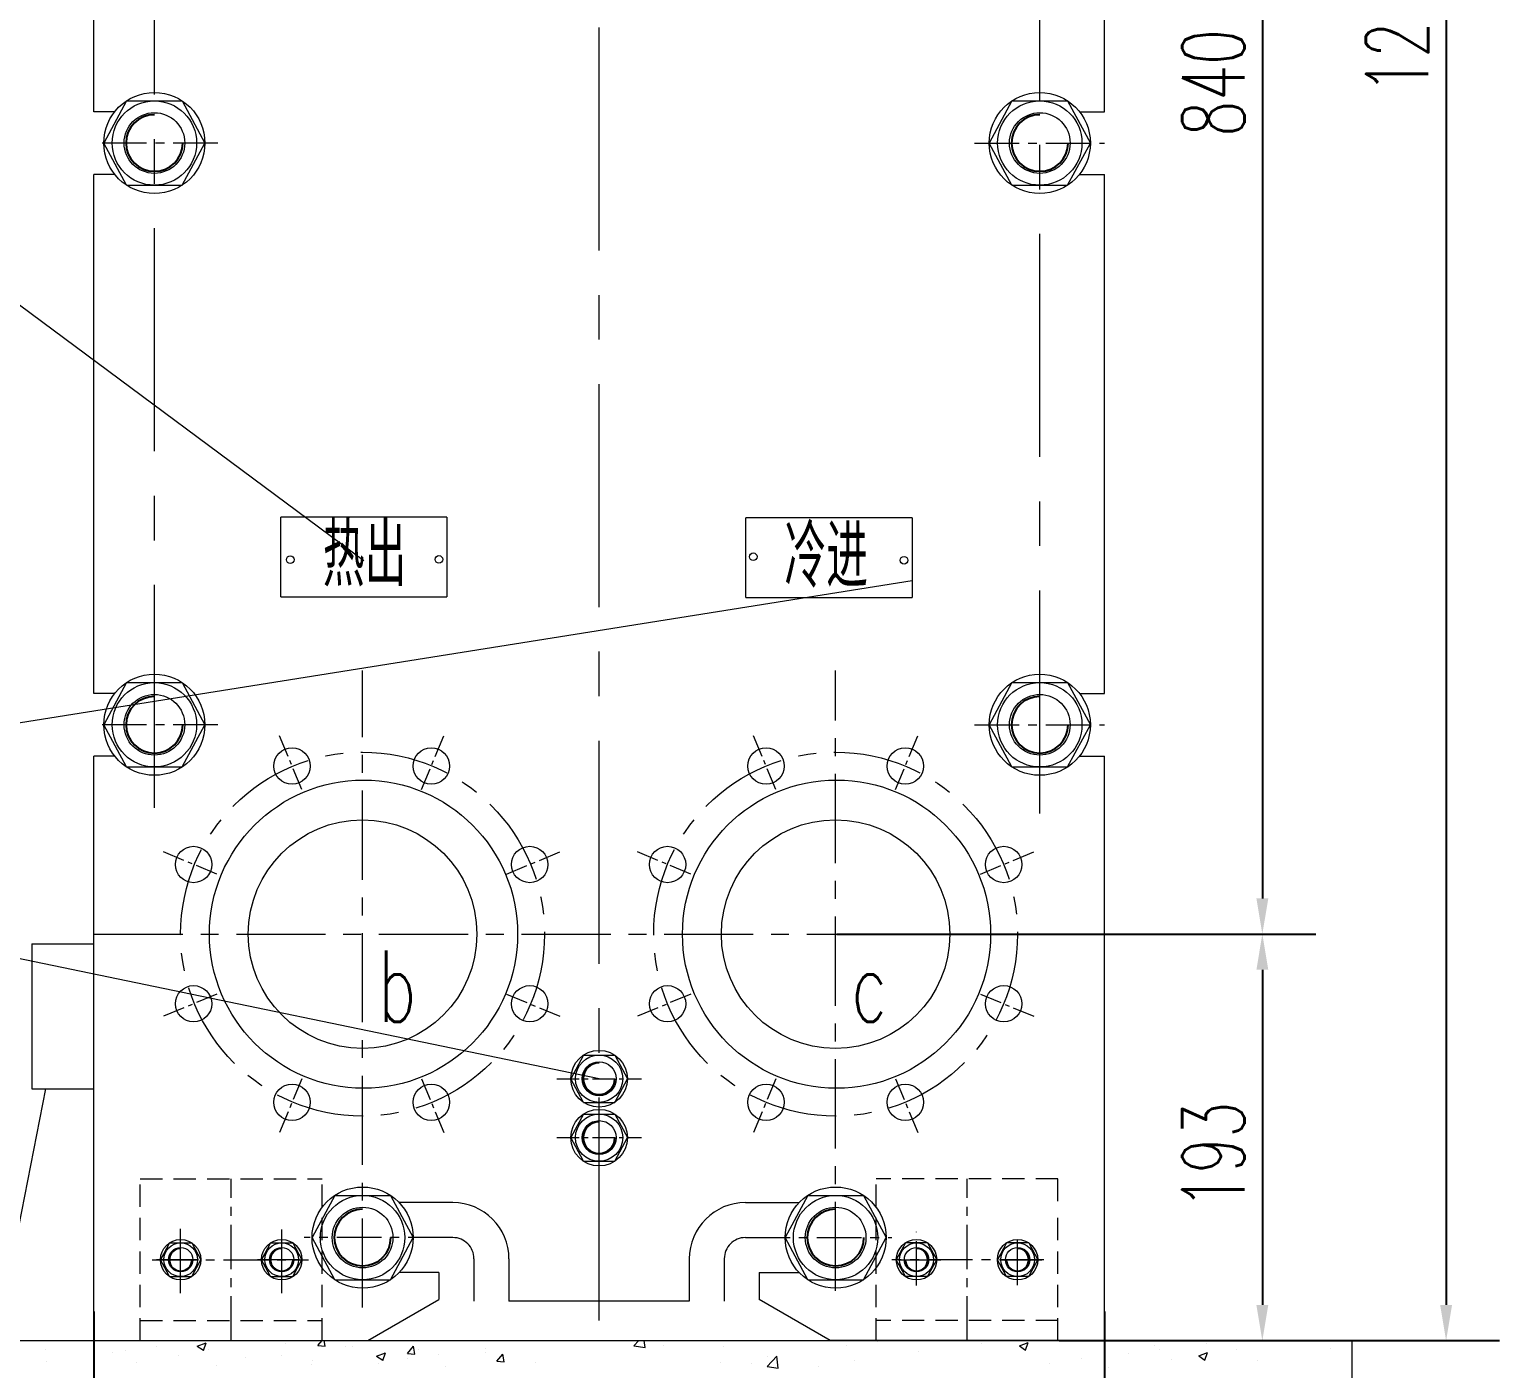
# Model space of a CAD drawing. Header units: millimetres. Extents: x 3449 to 4043, y 1067 to 1487.
# Drawn here: x 3723.2 to 3805.7, y 1283.3 to 1358.4 of the extents above; entities that cross this region are included whole.
import ezdxf

# ---------------------------------------------------------------- set-up
doc = ezdxf.new("R2010")
doc.units = ezdxf.units.MM
doc.linetypes.add('CENTERX2', pattern=[4, 2.5, -0.5, 0.5, -0.5])
doc.linetypes.add('HIDDEN', pattern=[0.375, 0.25, -0.125])
doc.layers.get('DEFPOINTS').update_dxf_attribs({"lineweight": 18})
for name, color, linetype, lineweight, true_color in [('1', 1, 'Continuous', 18, 0xff0000), ('2', 2, 'Continuous', 18, 0xffff00), ('3', 3, 'CENTERX2', 18, 0x00ff00), ('5', 6, 'HIDDEN', 18, 0xff00ff)]:
    doc.layers.add(name, color=color, linetype=linetype, lineweight=lineweight, true_color=true_color)
doc.styles.add('HZ', font='txt.shx', dxfattribs={"width": 0.67, "bigfont": 'hztxt.shx'})
doc.styles.get("Standard").update_dxf_attribs({"font": 'arial.ttf'})
doc.dimstyles.new('ISO-25', dxfattribs={"dimtxt": 2.5, "dimasz": 2.5, "dimexe": 1.25, "dimexo": 0.625, "dimtad": 1, "dimtxsty": 'Standard', "dimcen": 2.5, "dimadec": 0, "dimazin": 0, "dimtfac": 1, "dimtmove": 0, "dimatfit": 3, "dimfxl": 0, "dimarcsym": 0})

# ---------------------------------------------------------------- blocks, each defined once
blk = doc.blocks.new('*D43')
at = {"layer": '2', "color": 0, "lineweight": -2, "ltscale": 0.5, "transparency": 16777216}
for p, q in [((3768.524, 1407.665), (3795.398, 1407.665)), ((3792.398, 1405.665), (3792.398, 1309.647)), ((3768.524, 1307.647), (3795.398, 1307.647))]:
    blk.add_line(p, q, dxfattribs=at)
at = {"layer": '2', "color": 0, "ltscale": 0.5, "transparency": 16777216}
for points in [[(3792.065, 1405.665), (3792.732, 1405.665), (3792.398, 1407.665)], [(3792.065, 1309.647), (3792.732, 1309.647), (3792.398, 1307.647)]]:
    blk.add_solid(points, dxfattribs=at)
at = {"layer": 'DEFPOINTS', "color": 0, "ltscale": 0.5, "transparency": 16777216}
for p in [(3768.461, 1407.665), (3768.461, 1307.647), (3792.398, 1307.647)]:
    blk.add_point(p, dxfattribs=at)
at = {"layer": '2', "color": 0, "ltscale": 0.5, "transparency": 16777216, "insert": (3789.648, 1355.388), "char_height": 3.5, "attachment_point": 5, "rotation": 90, "style": 'HZ'}
blk.add_mtext('\\A1;840', dxfattribs=at)
blk = doc.blocks.new('*D44')
at = {"layer": '2', "color": 0, "lineweight": -2, "ltscale": 0.5, "transparency": 16777216}
for p, q in [((3762.06, 1435.902), (3805.708, 1435.902)), ((3802.708, 1433.902), (3802.708, 1286.853)), ((3783.606, 1284.853), (3805.708, 1284.853))]:
    blk.add_line(p, q, dxfattribs=at)
at = {"layer": '2', "color": 0, "ltscale": 0.5, "transparency": 16777216}
for points in [[(3802.374, 1433.902), (3803.041, 1433.902), (3802.708, 1435.902)], [(3802.374, 1286.853), (3803.041, 1286.853), (3802.708, 1284.853)]]:
    blk.add_solid(points, dxfattribs=at)
at = {"layer": 'DEFPOINTS', "color": 0, "ltscale": 0.5, "transparency": 16777216}
for p in [(3761.998, 1435.902), (3783.544, 1284.853), (3802.708, 1284.853)]:
    blk.add_point(p, dxfattribs=at)
at = {"layer": '2', "color": 0, "ltscale": 0.5, "transparency": 16777216, "insert": (3799.958, 1358.806), "char_height": 3.5, "attachment_point": 5, "rotation": 90, "style": 'HZ'}
blk.add_mtext('\\A1;1254', dxfattribs=at)
blk = doc.blocks.new('*D45')
at = {"layer": '2', "color": 0, "lineweight": -2, "ltscale": 0.5, "transparency": 16777216}
for p, q in [((3726.844, 1286.492), (3726.844, 1271.036)), ((3783.544, 1286.492), (3783.544, 1271.036)), ((3728.844, 1274.036), (3781.544, 1274.036))]:
    blk.add_line(p, q, dxfattribs=at)
at = {"layer": '2', "color": 0, "ltscale": 0.5, "transparency": 16777216}
for points in [[(3728.844, 1274.369), (3728.844, 1273.702), (3726.844, 1274.036)], [(3781.544, 1274.369), (3781.544, 1273.702), (3783.544, 1274.036)]]:
    blk.add_solid(points, dxfattribs=at)
at = {"layer": 'DEFPOINTS', "color": 0, "ltscale": 0.5, "transparency": 16777216}
for p in [(3726.844, 1286.554), (3783.544, 1286.554), (3783.544, 1274.036)]:
    blk.add_point(p, dxfattribs=at)
at = {"layer": '2', "color": 0, "ltscale": 0.5, "transparency": 16777216, "insert": (3756.763, 1276.786), "char_height": 3.5, "attachment_point": 5, "style": 'HZ'}
blk.add_mtext('\\A1;480', dxfattribs=at)
blk = doc.blocks.new('*D42')
at = {"layer": '2', "color": 0, "lineweight": -2, "ltscale": 0.5, "transparency": 16777216}
for p, q in [((3768.524, 1307.647), (3795.398, 1307.647)), ((3792.398, 1305.647), (3792.398, 1286.853)), ((3780.998, 1284.853), (3795.398, 1284.853))]:
    blk.add_line(p, q, dxfattribs=at)
at = {"layer": '2', "color": 0, "ltscale": 0.5, "transparency": 16777216}
for points in [[(3792.065, 1305.647), (3792.732, 1305.647), (3792.398, 1307.647)], [(3792.065, 1286.853), (3792.732, 1286.853), (3792.398, 1284.853)]]:
    blk.add_solid(points, dxfattribs=at)
at = {"layer": 'DEFPOINTS', "color": 0, "ltscale": 0.5, "transparency": 16777216}
for p in [(3768.461, 1307.647), (3780.935, 1284.853), (3792.398, 1284.853)]:
    blk.add_point(p, dxfattribs=at)
at = {"layer": '2', "color": 0, "ltscale": 0.5, "transparency": 16777216, "insert": (3789.648, 1295.234), "char_height": 3.5, "attachment_point": 5, "rotation": 90, "style": 'HZ'}
blk.add_mtext('\\A1;193', dxfattribs=at)

msp = doc.modelspace()

# ---------------------------------------------------------------- linework, layer by layer
at = {"color": 2, "linetype": 'Continuous', "ltscale": 0.25}
for centre, radius, start, end in [((3730.24552, 1352.0137), 1.5876, 90, 0), ((3779.91472, 1352.0137), 1.5876, 90, 0), ((3730.24552, 1319.38835), 1.5876, 90, 0), ((3779.91472, 1319.38835), 1.5876, 90, 0), ((3755.19352, 1299.53848), 0.88906, 90, 0), ((3755.19352, 1296.23417), 0.88906, 90, 0), ((3741.92583, 1290.63062), 1.5876, 90, 0), ((3768.46132, 1290.63062), 1.5876, 90, 0), ((3731.71972, 1289.38918), 0.63504, 90, 0), ((3737.38972, 1289.38918), 0.63504, 90, 0), ((3772.99732, 1289.38918), 0.63504, 180, 90), ((3778.66732, 1289.38918), 0.63504, 180, 90)]:
    msp.add_arc(centre, radius, start, end, dxfattribs=at)
at = {"layer": '1', "ltscale": 200}
for p, q in [((3726.84352, 1353.7714), (3726.84352, 1381.23345)), ((3783.54352, 1353.7714), (3783.54352, 1380.46789)), ((3726.84352, 1353.7714), (3726.84352, 1355.8084)), ((3728.02118, 1353.7714), (3726.84352, 1353.7714)), ((3782.13907, 1353.7714), (3783.54352, 1353.7714)), ((3726.84352, 1339.56868), (3726.84352, 1350.256)), ((3726.84352, 1339.56868), (3726.84352, 1350.256)), ((3728.02118, 1350.256), (3726.84352, 1350.256)), ((3782.13907, 1350.256), (3783.54352, 1350.256)), ((3783.54352, 1339.56868), (3783.54352, 1350.256)), ((3726.84352, 1321.14605), (3726.84352, 1346.11463)), ((3783.54352, 1321.14605), (3783.54352, 1346.11463)), ((3726.84352, 1321.14605), (3726.84352, 1336.05328)), ((3783.54352, 1321.14605), (3783.54352, 1322.79035)), ((3728.02118, 1321.14605), (3726.84352, 1321.14605)), ((3782.13907, 1321.14605), (3783.54352, 1321.14605)), ((3728.02118, 1317.63065), (3726.84352, 1317.63065)), ((3726.84352, 1303.28068), (3726.84352, 1317.63065)), ((3726.84352, 1301.52298), (3726.84352, 1317.63065)), ((3782.13907, 1317.63065), (3783.54352, 1317.63065)), ((3783.54352, 1299.87868), (3783.54352, 1317.63065)), ((3726.84352, 1305.43511), (3726.84352, 1307.07941)), ((3726.84352, 1284.85318), (3726.84352, 1302.81273)), ((3783.54352, 1284.85318), (3783.54352, 1302.46079)), ((3726.84352, 1284.85318), (3742.22408, 1284.85318)), ((3728.54452, 1284.85318), (3740.79172, 1284.85318)), ((3783.54352, 1284.85318), (3768.16296, 1284.85318)), ((3781.84252, 1284.85318), (3769.59532, 1284.85318))]:
    msp.add_line(p, q, dxfattribs=at)
at = {"layer": '1', "ltscale": 0.25}
for p, q in [((3728.68442, 1354.38018), (3727.41052, 1352.0137)), ((3728.68442, 1354.38018), (3731.80662, 1354.38018)), ((3731.80662, 1354.38018), (3733.08052, 1352.0137)), ((3778.35362, 1354.38018), (3777.07972, 1352.0137)), ((3778.35362, 1354.38018), (3781.47582, 1354.38018)), ((3781.47582, 1354.38018), (3782.74972, 1352.0137)), ((3728.68442, 1349.64723), (3727.41052, 1352.0137)), ((3731.80662, 1349.64723), (3733.08052, 1352.0137)), ((3778.35362, 1349.64723), (3777.07972, 1352.0137)), ((3781.47582, 1349.64723), (3782.74972, 1352.0137)), ((3728.68442, 1349.64723), (3731.80662, 1349.64723)), ((3778.35362, 1349.64723), (3781.47582, 1349.64723)), ((3746.65685, 1331.03789), (3737.34251, 1331.03789)), ((3737.34251, 1326.57119), (3737.34251, 1331.03789)), ((3746.65685, 1331.03789), (3746.65685, 1326.57119)), ((3763.43207, 1326.52835), (3763.43207, 1330.99505)), ((3772.74641, 1330.99505), (3763.43207, 1330.99505)), ((3772.74641, 1330.99505), (3772.74641, 1326.52835)), ((3737.34251, 1326.57119), (3746.65685, 1326.57119)), ((3763.43207, 1326.52835), (3772.74641, 1326.52835)), ((3728.68442, 1321.75482), (3727.41052, 1319.38835)), ((3728.68442, 1321.75482), (3731.80662, 1321.75482)), ((3731.80662, 1321.75482), (3733.08052, 1319.38835)), ((3778.35362, 1321.75482), (3777.07972, 1319.38835)), ((3778.35362, 1321.75482), (3781.47582, 1321.75482)), ((3781.47582, 1321.75482), (3782.74972, 1319.38835)), ((3728.68442, 1317.02187), (3727.41052, 1319.38835)), ((3731.80662, 1317.02187), (3733.08052, 1319.38835)), ((3778.35362, 1317.02187), (3777.07972, 1319.38835)), ((3781.47582, 1317.02187), (3782.74972, 1319.38835)), ((3728.68442, 1317.02187), (3731.80662, 1317.02187)), ((3778.35362, 1317.02187), (3781.47582, 1317.02187)), ((3754.31931, 1300.86371), (3753.60592, 1299.53848)), ((3754.31931, 1300.86371), (3756.06774, 1300.86371)), ((3756.06774, 1300.86371), (3756.78112, 1299.53848)), ((3754.31931, 1298.21326), (3753.60592, 1299.53848)), ((3756.06774, 1298.21326), (3756.78112, 1299.53848)), ((3754.31931, 1298.21326), (3756.06774, 1298.21326)), ((3754.31931, 1297.55939), (3753.60592, 1296.23417)), ((3754.31931, 1297.55939), (3756.06774, 1297.55939)), ((3756.06774, 1297.55939), (3756.78112, 1296.23417)), ((3754.31931, 1294.90894), (3753.60592, 1296.23417)), ((3756.06774, 1294.90894), (3756.78112, 1296.23417)), ((3754.31931, 1294.90894), (3756.06774, 1294.90894)), ((3740.36474, 1292.9971), (3739.09083, 1290.63062)), ((3740.36474, 1292.9971), (3743.48693, 1292.9971)), ((3743.48693, 1292.9971), (3744.76083, 1290.63062)), ((3746.98302, 1292.594), (3743.97092, 1292.594)), ((3763.40402, 1292.594), (3766.41624, 1292.594)), ((3766.90022, 1292.9971), (3765.62632, 1290.63062)), ((3766.90022, 1292.9971), (3770.02242, 1292.9971)), ((3770.02242, 1292.9971), (3771.29632, 1290.63062)), ((3731.09528, 1290.33577), (3730.58572, 1289.38918)), ((3731.09528, 1290.33577), (3732.34416, 1290.33577)), ((3732.34416, 1290.33577), (3732.85372, 1289.38918)), ((3736.76528, 1290.33577), (3736.25572, 1289.38918)), ((3736.76528, 1290.33577), (3738.01416, 1290.33577)), ((3738.01416, 1290.33577), (3738.52372, 1289.38918)), ((3740.36474, 1288.26415), (3739.09083, 1290.63062)), ((3743.48693, 1288.26415), (3744.76083, 1290.63062)), ((3766.90022, 1288.26415), (3765.62632, 1290.63062)), ((3770.02242, 1288.26415), (3771.29632, 1290.63062)), ((3772.37288, 1290.33577), (3771.86332, 1289.38918)), ((3773.62176, 1290.33577), (3772.37288, 1290.33577)), ((3773.62176, 1290.33577), (3774.13132, 1289.38918)), ((3778.04288, 1290.33577), (3777.53332, 1289.38918)), ((3779.29176, 1290.33577), (3778.04288, 1290.33577)), ((3779.29176, 1290.33577), (3779.80132, 1289.38918)), ((3731.09528, 1288.44259), (3730.58572, 1289.38918)), ((3732.34416, 1288.44259), (3732.85372, 1289.38918)), ((3736.76528, 1288.44259), (3736.25572, 1289.38918)), ((3738.01416, 1288.44259), (3738.52372, 1289.38918)), ((3750.13633, 1289.4407), (3750.13633, 1287.06084)), ((3760.25071, 1289.4407), (3760.25071, 1287.06084)), ((3772.37288, 1288.44259), (3771.86332, 1289.38918)), ((3773.62176, 1288.44259), (3774.13132, 1289.38918)), ((3778.04288, 1288.44259), (3777.53332, 1289.38918)), ((3779.29176, 1288.44259), (3779.80132, 1289.38918)), ((3731.09528, 1288.44259), (3732.34416, 1288.44259)), ((3736.76528, 1288.44259), (3738.01416, 1288.44259)), ((3740.36474, 1288.26415), (3743.48693, 1288.26415)), ((3746.20957, 1288.66724), (3743.97092, 1288.66724)), ((3746.20957, 1288.66724), (3746.20957, 1287.1542)), ((3764.17747, 1288.66724), (3764.17747, 1287.1542)), ((3764.17747, 1288.66724), (3766.41624, 1288.66724)), ((3766.90022, 1288.26415), (3770.02242, 1288.26415)), ((3773.62176, 1288.44259), (3772.37288, 1288.44259)), ((3779.29176, 1288.44259), (3778.04288, 1288.44259)), ((3742.22408, 1284.85318), (3746.20957, 1287.1542)), ((3760.25071, 1287.06084), (3750.13633, 1287.06084)), ((3768.16296, 1284.85318), (3764.17747, 1287.1542))]:
    msp.add_line(p, q, dxfattribs=at)
at = {"layer": '1'}
for p, q in [((3723.37002, 1307.09498), (3723.37002, 1298.98043)), ((3723.37002, 1307.09498), (3726.84352, 1307.09498)), ((3723.37002, 1298.98043), (3726.84352, 1298.98043))]:
    msp.add_line(p, q, dxfattribs=at)
at = {"layer": '1', "lineweight": 0}
for p, q in [((3712.95986, 1284.85318), (3797.42718, 1284.85318)), ((3797.42718, 1284.85318), (3797.42718, 1269.01356))]:
    msp.add_line(p, q, dxfattribs=at)
at = {"layer": '1', "ltscale": 0.25}
for centre, radius in [((3730.24552, 1352.0137), 2.835), ((3730.24552, 1352.0137), 2.36647), ((3779.91472, 1352.0137), 2.835), ((3779.91472, 1352.0137), 2.36647), ((3730.24552, 1352.0137), 1.701), ((3779.91472, 1352.0137), 1.701), ((3737.86625, 1328.64746), 0.21336), ((3746.20745, 1328.66027), 0.21336), ((3763.84115, 1328.81357), 0.21336), ((3772.29701, 1328.61743), 0.21336), ((3730.24552, 1319.38835), 2.835), ((3779.91472, 1319.38835), 2.835), ((3730.24552, 1319.38835), 2.36647), ((3779.91472, 1319.38835), 2.36647), ((3730.24552, 1319.38835), 1.701), ((3779.91472, 1319.38835), 1.701), ((3737.96755, 1317.0757), 1.0206), ((3745.77889, 1317.0757), 1.0206), ((3764.55565, 1317.0757), 1.0206), ((3772.36699, 1317.0757), 1.0206), ((3741.97822, 1307.64658), 8.6436), ((3768.51382, 1307.64658), 8.6436), ((3732.44411, 1311.55225), 1.0206), ((3751.30234, 1311.55225), 1.0206), ((3759.03221, 1311.55225), 1.0206), ((3777.89044, 1311.55225), 1.0206), ((3732.44411, 1303.74092), 1.0206), ((3751.30234, 1303.74092), 1.0206), ((3759.03221, 1303.74092), 1.0206), ((3777.89044, 1303.74092), 1.0206), ((3755.19352, 1299.53848), 1.5876), ((3755.19352, 1299.53848), 1.32523), ((3755.19352, 1299.53848), 0.95256), ((3737.96755, 1298.21747), 1.0206), ((3745.77889, 1298.21747), 1.0206), ((3764.55565, 1298.21747), 1.0206), ((3772.36699, 1298.21747), 1.0206), ((3755.19352, 1296.23417), 1.5876), ((3755.19352, 1296.23417), 1.32523), ((3755.19352, 1296.23417), 0.95256), ((3741.92583, 1290.63062), 2.835), ((3768.46132, 1290.63062), 2.835), ((3741.92583, 1290.63062), 2.36647), ((3768.46132, 1290.63062), 2.36647), ((3741.92583, 1290.63062), 1.701), ((3768.46132, 1290.63062), 1.701), ((3731.71972, 1289.38918), 1.134), ((3731.71972, 1289.38918), 0.94659), ((3731.71972, 1289.38918), 0.6804), ((3737.38972, 1289.38918), 1.134), ((3737.38972, 1289.38918), 0.94659), ((3737.38972, 1289.38918), 0.6804), ((3772.99732, 1289.38918), 1.134), ((3772.99732, 1289.38918), 0.94659), ((3772.99732, 1289.38918), 0.6804), ((3778.66732, 1289.38918), 1.134), ((3778.66732, 1289.38918), 0.94659), ((3778.66732, 1289.38918), 0.6804)]:
    msp.add_circle(centre, radius, dxfattribs=at)
at = {"layer": '1', "lineweight": 0}
for centre in [(3741.92572, 1307.64658), (3768.46132, 1307.64658)]:
    msp.add_circle(centre, 6.41036, dxfattribs=at)
at = {"layer": '1', "ltscale": 200}
for centre in [(3755.19352, 1299.53848), (3755.19352, 1296.23417)]:
    msp.add_circle(centre, 0.95256, dxfattribs=at)
at = {"layer": '1', "ltscale": 0.25}
for centre, start, end in [((3746.98302, 1289.4407), 0, 90), ((3763.40402, 1289.4407), 90, 180)]:
    msp.add_arc(centre, 3.15331, start, end, dxfattribs=at)
at = {"layer": '2', "ltscale": 0.5}
for p, q in [((3741.99653, 1328.57921), (3712.54613, 1350.43979)), ((3772.74641, 1327.45868), (3712.54613, 1317.86786)), ((3755.19352, 1299.53848), (3712.54613, 1308.35908)), ((3724.13777, 1298.98043), (3704.79725, 1200.42))]:
    msp.add_line(p, q, dxfattribs=at)
at = {"layer": '2'}
for p, q in [((3724.14075, 1284.35945), (3724.14075, 1284.35945)), ((3727.87751, 1284.20157), (3727.87751, 1284.20157)), ((3728.62936, 1284.27925), (3728.62936, 1284.27925)), ((3730.38174, 1284.50995), (3730.38174, 1284.50995)), ((3732.65186, 1284.54202), (3733.14198, 1284.73016)), ((3732.65186, 1284.54202), (3733.00005, 1284.30716)), ((3732.99913, 1284.30469), (3733.14106, 1284.7277)), ((3733.30393, 1284.32666), (3733.30393, 1284.32666)), ((3733.87509, 1284.82607), (3733.87509, 1284.82607)), ((3737.61185, 1284.66819), (3737.61185, 1284.66819)), ((3739.41465, 1284.57153), (3739.65098, 1284.85318)), ((3739.41465, 1284.57153), (3739.83305, 1284.53493)), ((3739.83214, 1284.53245), (3739.77297, 1284.85318)), ((3740.96114, 1284.49678), (3740.96114, 1284.49678)), ((3741.3486, 1284.51031), (3741.3486, 1284.51031)), ((3742.71176, 1283.9814), (3743.20189, 1284.16955)), ((3743.05903, 1283.74407), (3743.20097, 1284.16708)), ((3743.14584, 1284.19116), (3743.14584, 1284.19116)), ((3744.43547, 1284.13227), (3744.77293, 1284.53444)), ((3744.43547, 1284.13227), (3744.85387, 1284.09566)), ((3744.85296, 1284.09318), (3744.77202, 1284.53196)), ((3745.08536, 1284.35242), (3745.08536, 1284.35242)), ((3748.82212, 1284.19454), (3748.82212, 1284.19454)), ((3748.84009, 1284.4216), (3748.84009, 1284.4216)), ((3757.14774, 1284.56312), (3757.42606, 1284.85318)), ((3757.14774, 1284.56312), (3757.7703, 1284.46657)), ((3757.76934, 1284.46467), (3757.72414, 1284.85318)), ((3758.81299, 1284.60533), (3758.81299, 1284.60533)), ((3762.14842, 1284.54441), (3762.14842, 1284.54441)), ((3769.06816, 1284.56623), (3769.06816, 1284.56623)), ((3770.82054, 1284.79693), (3770.82054, 1284.79693)), ((3773.08744, 1284.23378), (3773.08744, 1284.23378)), ((3776.62318, 1284.68191), (3776.62318, 1284.68191)), ((3778.77304, 1284.55728), (3779.26317, 1284.74542)), ((3778.77304, 1284.55728), (3779.12123, 1284.32242)), ((3779.12031, 1284.31992), (3779.26224, 1284.74292)), ((3784.87539, 1284.12884), (3784.87539, 1284.12884)), ((3786.35323, 1284.57217), (3786.35323, 1284.57217)), ((3786.62777, 1284.35955), (3786.62777, 1284.35955)), ((3788.83294, 1283.99667), (3789.32307, 1284.18481)), ((3789.18021, 1283.7593), (3789.32215, 1284.1823)), ((3789.27889, 1284.70857), (3789.27889, 1284.70857)), ((3790.93928, 1284.34233), (3790.93928, 1284.34233)), ((3794.53334, 1284.8352), (3794.53334, 1284.8352)), ((3796.19514, 1284.43668), (3796.19514, 1284.43668)), ((3724.20851, 1283.69723), (3724.20851, 1283.69723)), ((3729.22163, 1283.62592), (3729.22163, 1283.62592)), ((3731.61427, 1284.04368), (3731.61427, 1284.04368)), ((3733.73138, 1283.47907), (3733.73138, 1283.47907)), ((3735.35102, 1283.8858), (3735.35102, 1283.8858)), ((3737.36708, 1284.00391), (3737.36708, 1284.00391)), ((3739.06354, 1283.49043), (3739.06354, 1283.49043)), ((3739.08778, 1283.72792), (3739.08778, 1283.72792)), ((3742.71176, 1283.9814), (3743.05996, 1283.74654)), ((3742.82454, 1283.57003), (3742.82454, 1283.57003)), ((3744.43659, 1283.84186), (3744.43659, 1283.84186)), ((3746.18897, 1284.07257), (3746.18897, 1284.07257)), ((3746.5613, 1283.41215), (3746.5613, 1283.41215)), ((3749.45629, 1283.693), (3749.79375, 1284.09518)), ((3749.45629, 1283.693), (3749.87469, 1283.6564)), ((3749.87378, 1283.65391), (3749.79284, 1284.09269)), ((3751.64153, 1283.63236), (3751.64153, 1283.63236)), ((3761.99619, 1283.63518), (3761.99619, 1283.63518)), ((3763.76915, 1283.563), (3763.76915, 1283.563)), ((3764.61843, 1283.40449), (3765.16365, 1283.97272)), ((3764.61843, 1283.40449), (3765.24099, 1283.30793)), ((3764.64731, 1283.98421), (3764.64731, 1283.98421)), ((3765.24002, 1283.30603), (3765.16269, 1283.97082)), ((3767.5059, 1283.40512), (3767.5059, 1283.40512)), ((3769.49338, 1283.74091), (3769.49338, 1283.74091)), ((3780.45454, 1283.54683), (3780.45454, 1283.54683)), ((3782.27093, 1283.87144), (3782.27093, 1283.87144)), ((3783.76783, 1283.36936), (3783.76783, 1283.36936)), ((3787.30357, 1283.81749), (3787.30357, 1283.81749)), ((3788.83294, 1283.99667), (3789.18114, 1283.7618)), ((3792.11284, 1283.73594), (3792.11284, 1283.73594))]:
    msp.add_line(p, q, dxfattribs=at)
at = {"layer": '3', "ltscale": 5}
for p, q in [((3755.19352, 1285.98869), (3755.19352, 1437.64253)), ((3730.24552, 1314.72971), (3730.24552, 1390.84547)), ((3779.91472, 1314.41471), (3779.91472, 1390.00757))]:
    msp.add_line(p, q, dxfattribs=at)
at = {"layer": '3'}
for p, q in [((3733.80736, 1352.0137), (3726.95148, 1352.0137)), ((3776.25449, 1352.0137), (3783.54352, 1352.0137)), ((3733.80736, 1319.38835), (3726.95148, 1319.38835)), ((3776.25449, 1319.38835), (3783.54352, 1319.38835)), ((3734.55472, 1284.85318), (3734.55472, 1293.92518)), ((3775.83232, 1284.85318), (3775.83232, 1293.92518)), ((3737.38972, 1287.52151), (3737.38972, 1290.85167)), ((3772.99732, 1287.93413), (3772.99732, 1290.94889)), ((3778.66732, 1287.96059), (3778.66732, 1290.85167)), ((3746.98302, 1290.63062), (3738.6408, 1290.63062)), ((3763.40402, 1290.63062), (3771.62255, 1290.63062)), ((3730.1265, 1289.38918), (3738.88728, 1289.38918)), ((3748.17295, 1289.4407), (3748.17295, 1287.06084)), ((3762.21409, 1289.4407), (3762.21409, 1287.06084)), ((3780.14682, 1289.38918), (3771.62124, 1289.38918))]:
    msp.add_line(p, q, dxfattribs=at)
at = {"layer": '3', "ltscale": 2}
for p, q in [((3741.92572, 1286.7014), (3741.92572, 1322.43247)), ((3768.46132, 1287.63467), (3768.46132, 1322.43247)), ((3726.84352, 1307.64658), (3783.54352, 1307.64658))]:
    msp.add_line(p, q, dxfattribs=at)
at = {"layer": '3', "ltscale": 0.5}
for p, q in [((3738.51001, 1315.7661), (3737.20812, 1318.90914)), ((3745.23644, 1315.7661), (3746.53832, 1318.90914)), ((3765.09811, 1315.7661), (3763.79622, 1318.90914)), ((3771.82454, 1315.7661), (3773.12642, 1318.90914)), ((3733.75371, 1311.0098), (3730.61067, 1312.31168)), ((3749.99274, 1311.0098), (3753.13578, 1312.31168)), ((3760.34181, 1311.0098), (3757.19877, 1312.31168)), ((3776.58084, 1311.0098), (3779.72388, 1312.31168)), ((3733.75371, 1304.28337), (3730.61067, 1302.98148)), ((3749.99274, 1304.28337), (3753.13578, 1302.98148)), ((3760.34181, 1304.28337), (3757.19877, 1302.98148)), ((3776.58084, 1304.28337), (3779.72388, 1302.98148)), ((3738.51001, 1299.52707), (3737.20812, 1296.38403)), ((3745.23644, 1299.52707), (3746.53832, 1296.38403)), ((3752.81994, 1299.53848), (3757.56804, 1299.53848)), ((3765.09811, 1299.52707), (3763.79622, 1296.38403)), ((3771.82454, 1299.52707), (3773.12642, 1296.38403)), ((3752.81994, 1296.23417), (3757.56804, 1296.23417))]:
    msp.add_line(p, q, dxfattribs=at)
at = {"layer": '3', "ltscale": 200}
for p, q in [((3755.19352, 1287.25048), (3755.19352, 1297.32066)), ((3731.71972, 1287.79133), (3731.71972, 1291.11647)), ((3731.71972, 1287.52151), (3731.71972, 1290.85167)), ((3737.38972, 1287.83375), (3737.38972, 1291.07447))]:
    msp.add_line(p, q, dxfattribs=at)
at = {"layer": '3', "ltscale": 50}
for p, q in [((3732.72179, 1289.38918), (3730.35478, 1289.38918)), ((3738.39179, 1289.38918), (3736.02478, 1289.38918)), ((3771.99526, 1289.38918), (3774.36227, 1289.38918)), ((3777.66526, 1289.38918), (3780.03227, 1289.38918))]:
    msp.add_line(p, q, dxfattribs=at)
at = {"layer": '3', "ltscale": 2}
for centre in [(3741.92572, 1307.64658), (3768.46132, 1307.64658)]:
    msp.add_circle(centre, 10.206, dxfattribs=at)
at = {"layer": '3'}
for centre, start, end in [((3746.98302, 1289.4407), 360, 90), ((3763.40402, 1289.4407), 90, 180)]:
    msp.add_arc(centre, 1.18993, start, end, dxfattribs=at)
at = {"layer": '5', "ltscale": 5}
for p, q in [((3729.45172, 1293.92518), (3739.65772, 1293.92518)), ((3729.45172, 1284.85318), (3729.45172, 1293.92518)), ((3739.65772, 1284.85318), (3739.65772, 1293.92518)), ((3780.93532, 1293.92518), (3770.72932, 1293.92518)), ((3770.72932, 1284.85318), (3770.72932, 1293.92518)), ((3780.93532, 1292.68106), (3780.93532, 1293.92518)), ((3780.93532, 1284.85318), (3780.93532, 1292.16696)), ((3729.45172, 1285.98718), (3739.65772, 1285.98718)), ((3780.93532, 1285.98718), (3770.72932, 1285.98718))]:
    msp.add_line(p, q, dxfattribs=at)

# ---------------------------------------------------------------- texts
at = {"layer": '2', "attachment_point": 7, "style": 'HZ'}
for s, insert, char_height, width in [('\\T1;热出', (3739.69513, 1327.14146), 3.5, 7.035), ('\\T1;冷进', (3765.58723, 1327.06667), 3.5, 7.093625), ('\\T1;b', (3742.7837, 1302.7238), 4, 8.7291429), ('\\T1;c', (3769.3193, 1302.7238), 4, 10.6242857)]:
    msp.add_mtext(s, dxfattribs=dict(at, insert=insert, char_height=char_height, width=width))

# ---------------------------------------------------------------- dimensions: what is measured, and where the dimension line sits
at = {"layer": '2', "ltscale": 0.5}
for base, p1, p2, text, picture, middle in [((3802.70767, 1284.85318), (3761.99752, 1435.90198), (3783.54352, 1284.85318), '1254', '*D44', (3802.70767, 1358.80619)), ((3792.39821, 1307.64658), (3768.46132, 1407.66538), (3768.46132, 1307.64658), '840', '*D43', (3792.39821, 1355.38781)), ((3792.39821, 1284.85318), (3768.46132, 1307.64658), (3780.93532, 1284.85318), '193', '*D42', (3792.39821, 1295.23415))]:
    dim = msp.add_linear_dim(base=base, p1=p1, p2=p2, angle=90, text=text, dimstyle='ISO-25', override={"dimtxt": 3.5, "dimasz": 2, "dimexe": 3, "dimexo": 0.0625, "dimgap": 1, "dimzin": 0, "dimtxsty": 'HZ', "dimsah": 1, "dimdle": 4, "dimtofl": 0, "dimatfit": 0, "dimtolj": 1, "dimtzin": 0}, dxfattribs=at)
    dim.commit()
    dim.dimension.update_dxf_attribs({"geometry": picture, "text_midpoint": middle, "dimtype": 160})
dim = msp.add_linear_dim(base=(3783.54352, 1274.03552), p1=(3726.84352, 1286.55418), p2=(3783.54352, 1286.55418), text='480', dimstyle='ISO-25', override={"dimtxt": 3.5, "dimasz": 2, "dimexe": 3, "dimexo": 0.0625, "dimgap": 1, "dimzin": 0, "dimtxsty": 'HZ', "dimsah": 1, "dimdle": 4, "dimtofl": 0, "dimatfit": 0, "dimtolj": 1, "dimtzin": 0}, dxfattribs=at)
dim.commit()
dim.dimension.update_dxf_attribs({"geometry": '*D45', "text_midpoint": (3756.76267, 1274.03552), "dimtype": 160})

doc.saveas('drawing.dxf')
